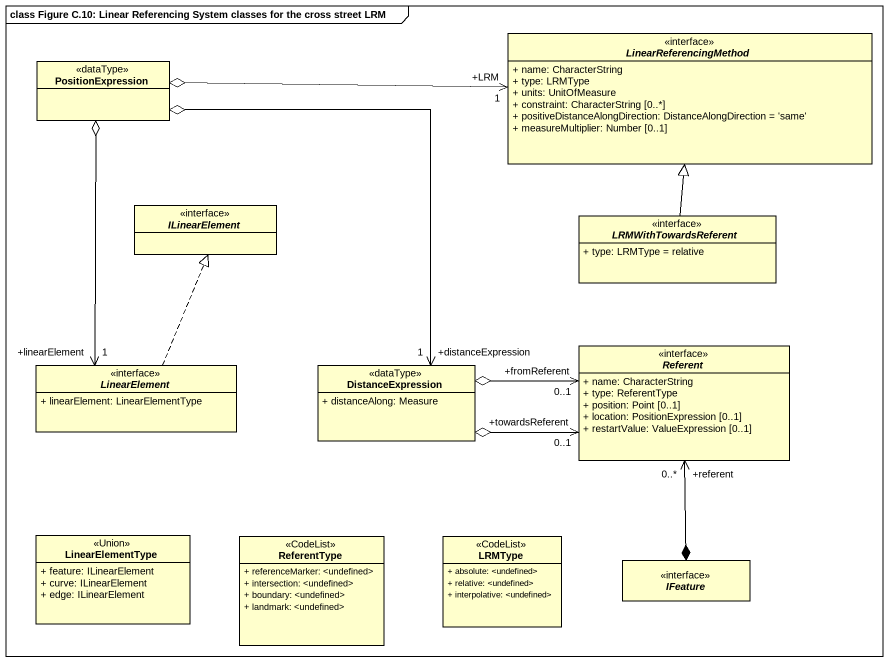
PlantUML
@startuml
mainframe class Figure C.10: Linear Referencing System classes for the cross street LRM
hide circle
hide empty members
skinparam classAttributeIconSize 0
interface LinearReferencingMethod {
  + name: CharacterString
  + type: LRMType
  + units: UnitOfMeasure
  + constraint: CharacterString [0..*]
  + positiveDistanceAlongDirection: DistanceAlongDirection = 'same'
  + measureMultiplier: Number [0..1]
}
class PositionExpression <<dataType>>
interface ILinearElement
interface LRMWithTowardsReferent {
  + type: LRMType = relative
}
interface LinearElement {
  + linearElement: LinearElementType
}
class DistanceExpression <<dataType>> {
  + distanceAlong: Measure
}
interface Referent {
  + name: CharacterString
  + type: ReferentType
  + position: Point [0..1]
  + location: PositionExpression [0..1]
  + restartValue: ValueExpression [0..1]
}
class LinearElementType <<Union>> {
  + feature: ILinearElement
  + curve: ILinearElement
  + edge: ILinearElement
}
class ReferentType <<CodeList>> {
  + referenceMarker: <undefined>
  + intersection: <undefined>
  + boundary: <undefined>
  + landmark: <undefined>
}
class LRMType <<CodeList>> {
  + absolute: <undefined>
  + relative: <undefined>
  + interpolative: <undefined>
}
interface IFeature
LinearReferencingMethod "+LRM\n1" <-left-o PositionExpression
PositionExpression o--> "+linearElement\n1" LinearElement
LRMWithTowardsReferent -up-|> LinearReferencingMethod
LinearElement .up.|> ILinearElement
DistanceExpression "+distanceExpression\n1" <-up-o PositionExpression
DistanceExpression o-right-> "+towardsReferent\n0..1" Referent
DistanceExpression o-right-> "+fromReferent\n0..1" Referent
IFeature *-up-> "+referent\n0..*" Referent
@enduml
